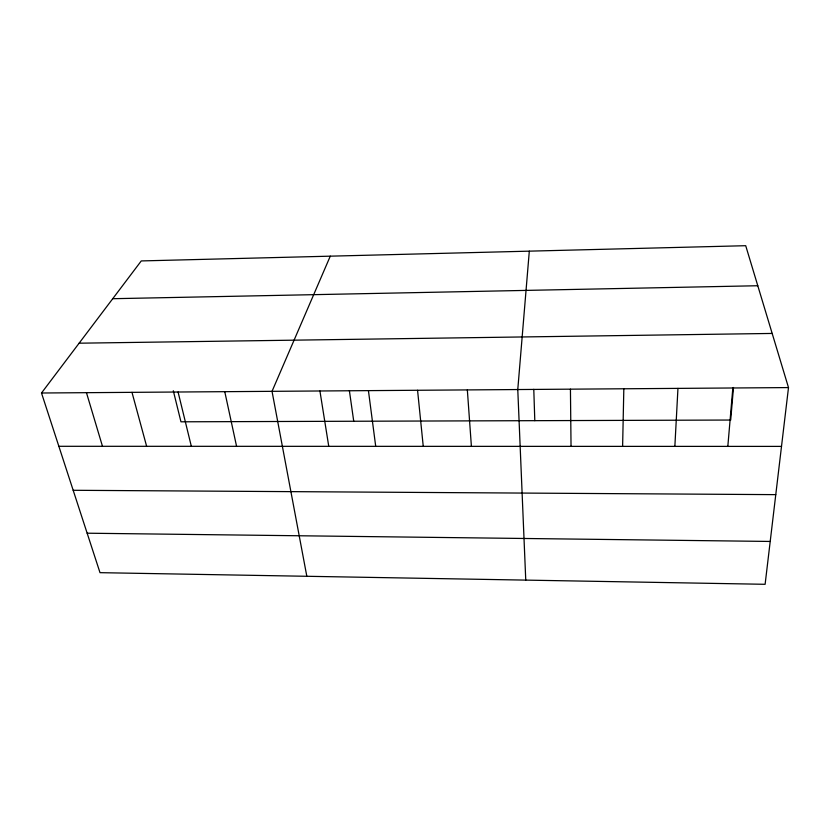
<?xml version="1.0" encoding="UTF-8"?>
<svg xmlns="http://www.w3.org/2000/svg" width="830" height="830" viewBox="0 0 830 830"><rect width="100%" height="100%" fill="white"/><g stroke="black" fill="none" stroke-linecap="round" stroke-linejoin="round"><path stroke-width="1.25" d="M622.614 446.374L623.828 388.772M674.863 446.374L677.954 388.388M529.312 251.158L517.775 389.55L525.753 580.118M727.827 446.384L732.838 387.983M733.492 387.475L730.691 420.042L180.961 421.806L173.304 390.743M788.5 387.579L765.115 584.299L100.005 572.669L41.5 393.005L141.266 260.931L745.714 245.701L788.5 387.579L41.5 393.005M330.278 256.169L272.033 391.324L306.83 576.29M112.724 298.707L757.79 285.738M79.12 343.195L772.17 333.442M58.857 446.301L781.507 446.395M73.185 490.291L775.77 494.639M87.15 533.202L770.209 541.451M86.455 392.673L102.484 446.312M131.98 392.341L146.64 446.312M178.077 392.009L191.336 446.322M224.764 391.677L236.581 446.322M319.924 390.982L328.753 446.333M349.389 390.671L353.736 421.256M368.427 390.629L375.71 446.343M417.563 390.276L423.248 446.343M467.342 389.913L471.399 446.353M533.783 389.332L534.8 420.675M570.438 389.166L571.04 446.364"/></g></svg>
